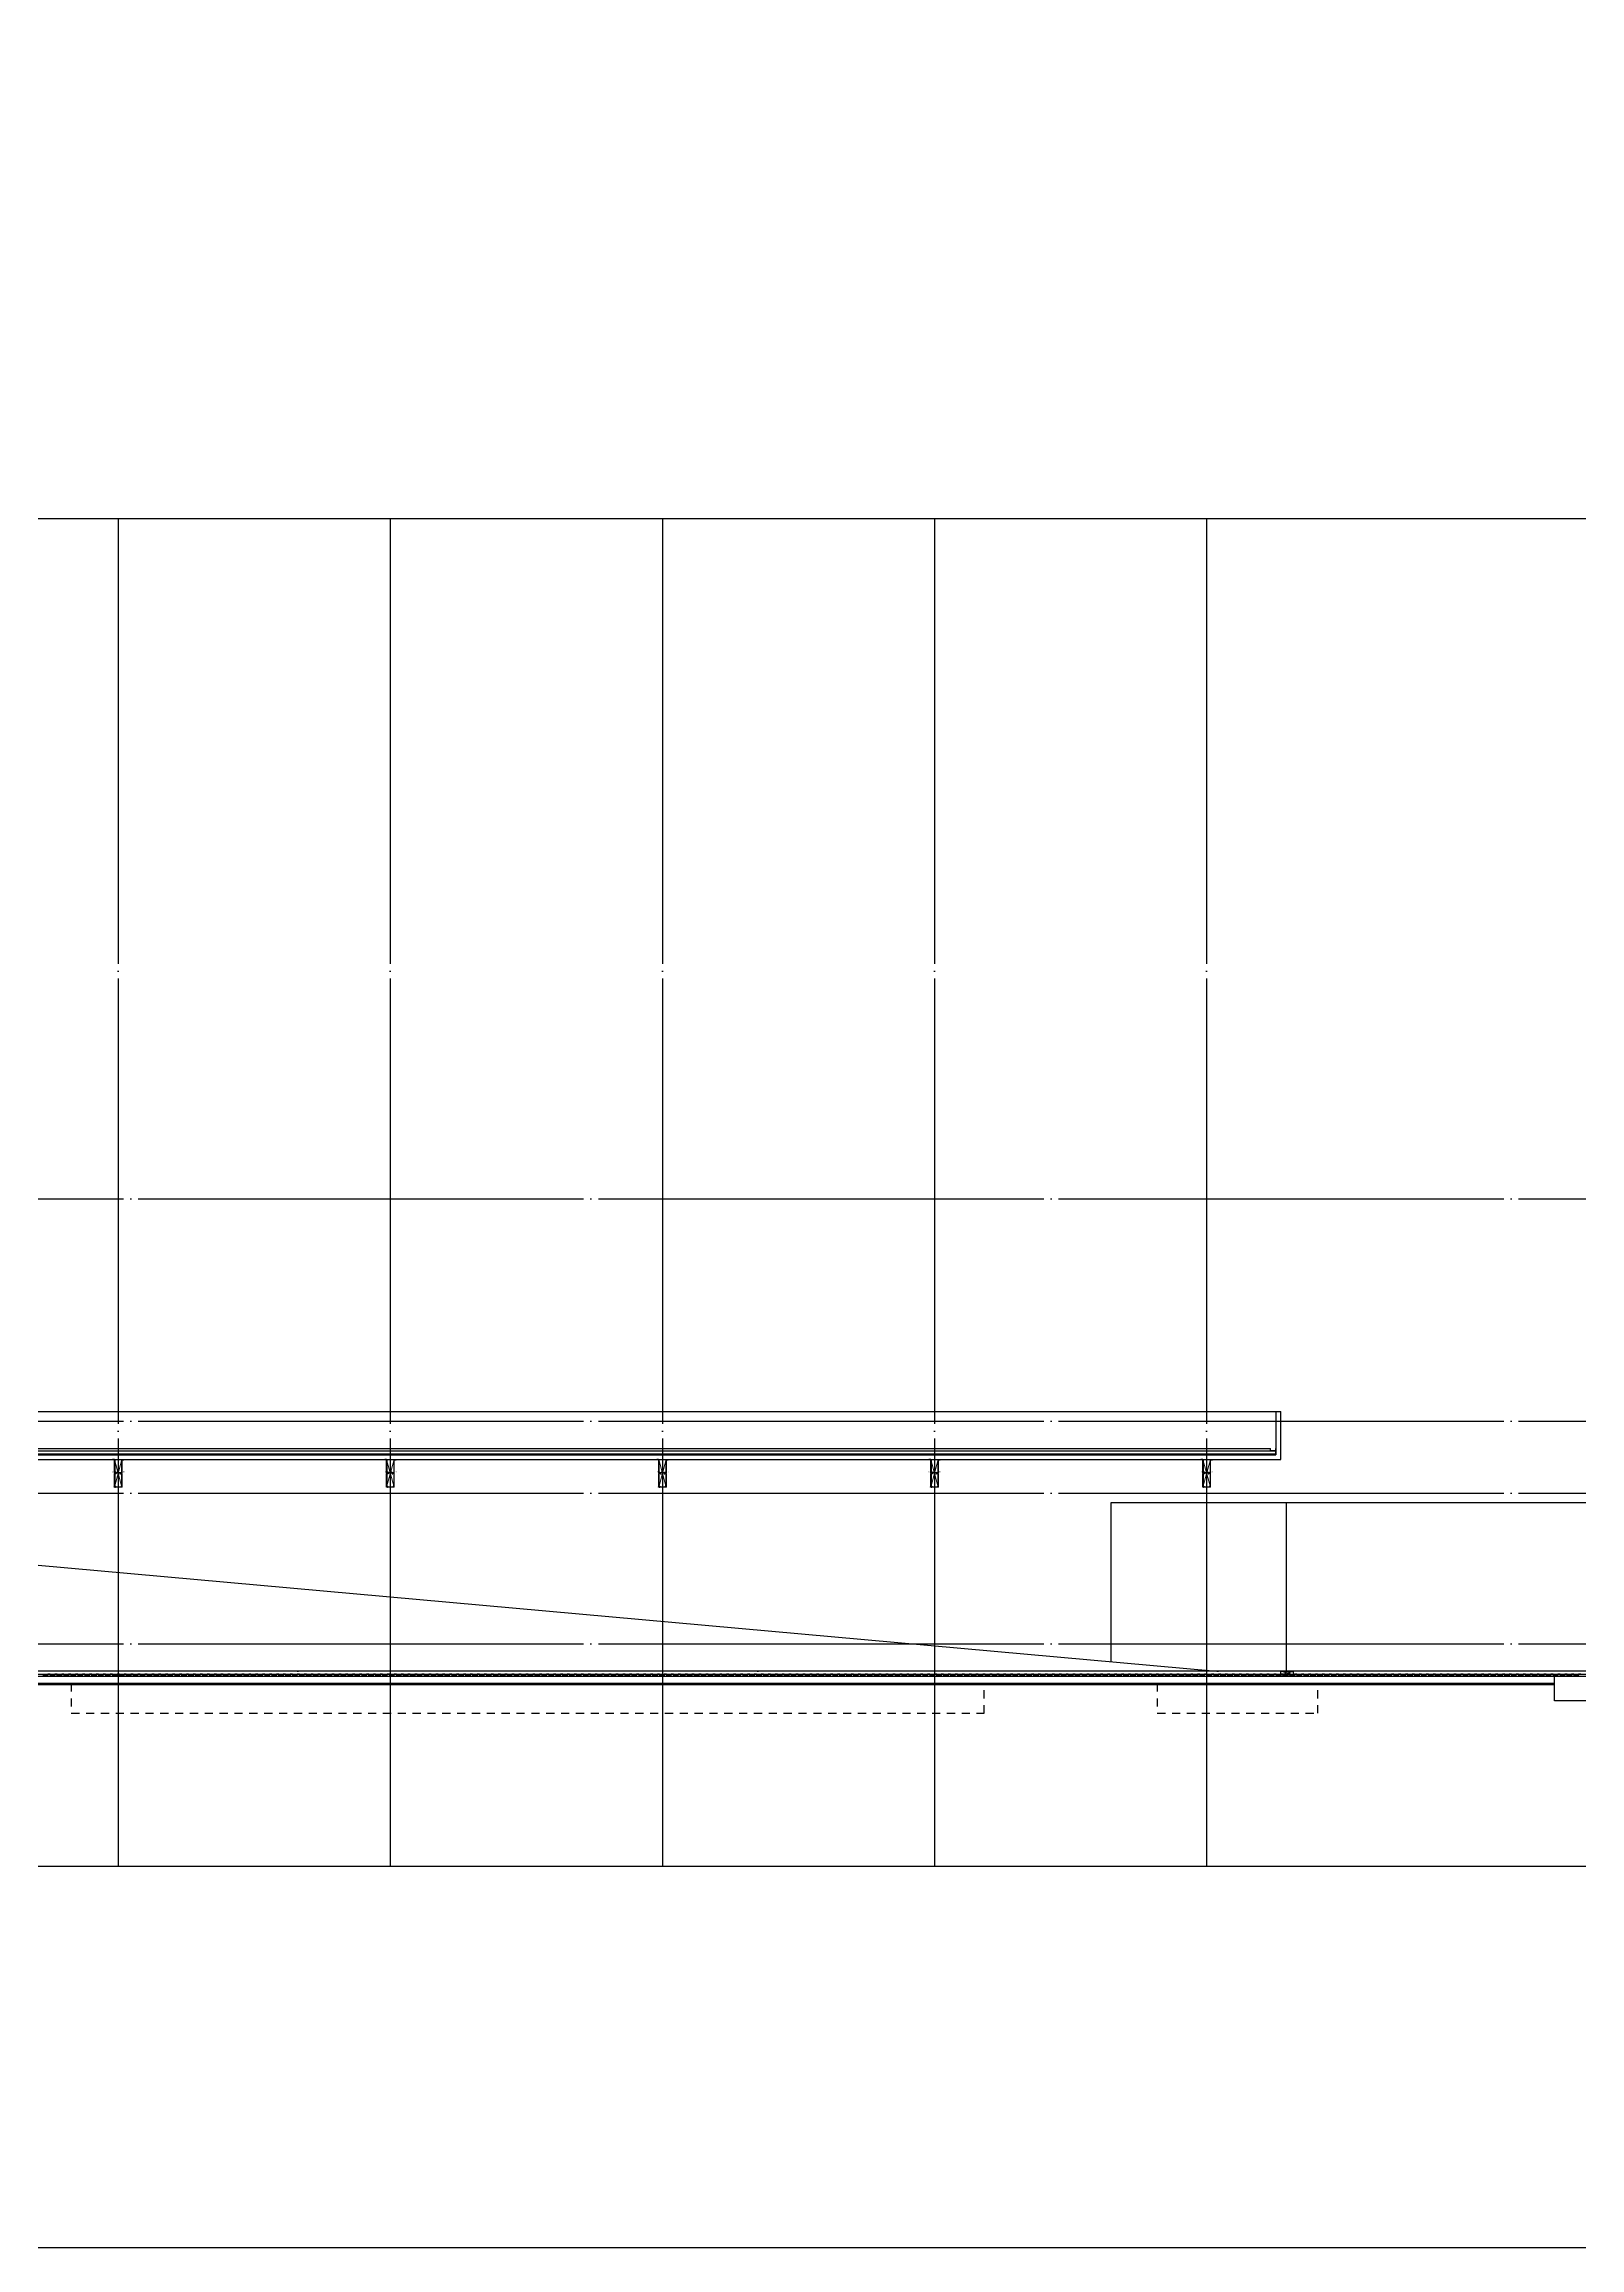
# Model space of a CAD drawing. Header units: millimetres. Extents: x -39468 to 212532, y -94717 to 83483.
# Drawn here: x 65422 to 127508, y -94717 to -5617 of the extents above; entities that cross this region are included whole.
import ezdxf
from ezdxf.enums import TextEntityAlignment as Align

# ---------------------------------------------------------------- set-up
doc = ezdxf.new("R2010")
doc.units = ezdxf.units.MM
doc.header["$LTSCALE"] = 300
doc.header["$MEASUREMENT"] = 0
for name, pattern in [('CEN', [62, 60, -1, 0, -1]), ('HID', [2, 1.1, -0.9]), ('STD_CENTER', [66, 60, -2, 2, -2])]:
    doc.linetypes.add(name, pattern=pattern)
doc.layers.get('0').update_dxf_attribs({"linetype": 'CONTINUOUS'})
for name, color, linetype in [('7FIN', 5, 'CONTINUOUS'), ('A-FIN-TYP1', 6, 'CONTINUOUS'), ('A-SECT-ELEV', 8, 'CONTINUOUS'), ('A-ST-AXIS-CEN', 252, 'STD_CENTER'), ('A-ST-CONC', 2, 'CONTINUOUS'), ('CEN', 1, 'CEN'), ('HID', 7, 'HID'), ('S-BOLT', 8, 'CONTINUOUS'), ('STEEL', 3, 'CONTINUOUS'), ('주단면도-1$0$A-ST-CONC', 2, 'CONTINUOUS')]:
    doc.layers.add(name, color=color, linetype=linetype)
doc.layers.add('A-CLXM-STL1', color=3, linetype='CONTINUOUS', lineweight=25)
doc.layers.add('A-XXXX-NPLT', color=144, linetype='CONTINUOUS', lineweight=15, plot=False)
doc.layers.add('Defpoint', color=161, linetype='CONTINUOUS', plot=False)
doc.styles.add('맑은고딕', font='malgun.ttf')

# ---------------------------------------------------------------- blocks, each defined once
blk = doc.blocks.new('*U4119')
at = {"layer": 'CEN'}
blk.add_line((0, -30), (0, 78), dxfattribs=at)
at = {"layer": 'S-BOLT'}
for p, q in [((-20, 34), (20, 34)), ((-20, 29), (-20, 34)), ((-20, 29), (20, 29)), ((-18, 48), (-18, 36)), ((15, 0), (-15, 0)), ((13, 50), (-14, 50)), ((-10, 61), (-8, 63)), ((-10, 50), (-10, 61)), ((10, 61), (-10, 61)), ((10, 60), (-10, 58)), ((10, 57), (-10, 55)), ((10, 54), (-10, 52)), ((-10, 0), (-10, 29)), ((-9, 48), (-9, 36)), ((8, 63), (-8, 63)), ((10, 61), (8, 63)), ((9, 48), (9, 36)), ((10, 50), (10, 61)), ((10, 0), (10, 29)), ((18, 48), (18, 36)), ((20, 29), (20, 34)), ((-18, -3), (-18, -3)), ((-16, -6), (-18, -3)), ((18, -3), (-18, -3)), ((-16, -6), (-16, -7)), ((-13, -10), (-16, -7)), ((-10, -12), (-13, -10)), ((-7, -13), (-10, -12)), ((-7, -13), (-6, -14)), ((-3, -14), (-6, -14)), ((-3, -14), (-3, -15)), ((-3, -15), (-2, -15)), ((-2, -15), (-1, -15)), ((-1, -15), (0, -15)), ((0, -15), (1, -15)), ((1, -15), (2, -15)), ((2, -15), (3, -15)), ((3, -14), (6, -14)), ((3, -15), (3, -14)), ((6, -14), (7, -13)), ((7, -13), (10, -12)), ((10, -12), (13, -10)), ((13, -10), (16, -7)), ((18, -3), (16, -6)), ((16, -7), (16, -6)), ((18, -3), (18, -3))]:
    blk.add_line(p, q, dxfattribs=at)
for centre, radius, start, end in [((-14, 43), 6.71, 47.89655, 132.10345), ((-14, 41), 6.71, 227.89655, 312.10345), ((-15, -3), 3.23, 90, 180), ((0, 26), 24.2, 68.21321, 111.78679), ((0, 58), 24.2, 248.21321, 291.78679), ((13, 43), 6.71, 47.89655, 132.10345), ((13, 41), 6.71, 227.89655, 312.10345), ((15, -3), 3.23, 0, 90)]:
    blk.add_arc(centre, radius, start, end, dxfattribs=at)
blk = doc.blocks.new('G$C41B0D466')
at = {"layer": 'A-CLXM-STL1'}
for p, q in [((97, 1116), (23, 1116)), ((23, 1110), (23, 1116)), ((97, 1110), (23, 1110)), ((103, 578), (103, 1105)), ((109, 1105), (109, 578)), ((397, 1105), (397, 578)), ((403, 578), (403, 1105)), ((408, 1116), (483, 1116)), ((408, 1110), (483, 1110)), ((483, 1110), (483, 1116)), ((93, 13), (413, 13)), ((93, 7), (93, 13)), ((413, 7), (93, 7)), ((103, 25), (103, 555)), ((109, 555), (109, 25)), ((189, 572), (114, 572)), ((189, 566), (114, 566)), ((189, 560), (114, 560)), ((114, 19), (146, 19)), ((114, 13), (146, 13)), ((146, 19), (146, 13)), ((189, 572), (189, 560)), ((391, 572), (317, 572)), ((317, 572), (317, 560)), ((391, 566), (317, 566)), ((391, 560), (317, 560)), ((391, 19), (359, 19)), ((359, 19), (359, 13)), ((391, 13), (359, 13)), ((397, 555), (397, 25)), ((403, 25), (403, 555)), ((413, 7), (413, 13))]:
    blk.add_line(p, q, dxfattribs=at)
at = {"layer": 'A-CLXM-STL1', "color": 252}
for p, q in [((141, 22), (119, 22)), ((119, 19), (119, 22)), ((120, 22), (120, 44)), ((120, 44), (140, 44)), ((140, 33), (120, 33)), ((120, 7), (125, 0)), ((136, 48), (125, 48)), ((125, 44), (125, 48)), ((125, 44), (125, 22)), ((128, 0), (125, 7)), ((125, 0), (135, 0)), ((133, 0), (135, 7)), ((135, 44), (135, 22)), ((135, 0), (141, 7)), ((136, 44), (136, 48)), ((140, 44), (140, 22)), ((141, 19), (141, 22)), ((364, 22), (386, 22)), ((364, 19), (364, 22)), ((370, 0), (364, 7)), ((365, 44), (365, 22)), ((385, 44), (365, 44)), ((365, 33), (385, 33)), ((369, 48), (381, 48)), ((369, 44), (369, 48)), ((370, 44), (370, 22)), ((372, 0), (370, 7)), ((380, 0), (370, 0)), ((378, 0), (380, 7)), ((380, 44), (380, 22)), ((386, 7), (380, 0)), ((381, 44), (381, 48)), ((385, 22), (385, 44)), ((386, 19), (386, 22))]:
    blk.add_line(p, q, dxfattribs=at)
at = {"layer": 'A-CLXM-STL1'}
for centre, radius, start, end in [((97, 1105), 11.5, 0, 90), ((97, 1105), 5.54, 0, 90), ((408, 1105), 11.5, 90, 180), ((408, 1105), 5.54, 90, 180), ((114, 578), 11.5, 180, 270), ((114, 555), 11.5, 90, 180), ((114, 25), 11.5, 180, 270), ((114, 578), 5.54, 180, 270), ((114, 555), 5.54, 90, 180), ((114, 25), 5.54, 180, 270), ((391, 578), 5.54, 270, 0), ((391, 578), 11.5, 270, 0), ((391, 555), 11.5, 0, 90), ((391, 555), 5.54, 0, 90), ((391, 25), 5.54, 270, 0), ((391, 25), 11.5, 270, 0)]:
    blk.add_arc(centre, radius, start, end, dxfattribs=at)
at = {"layer": 'A-XXXX-NPLT'}
for p, q in [((103, 1116), (403, 7)), ((103, 7), (403, 1116))]:
    blk.add_line(p, q, dxfattribs=at)
for points in [[(403, 578), (403, 1116), (103, 1116), (103, 578)], [(103, 555), (103, 7), (403, 7), (403, 555)]]:
    blk.add_lwpolyline(points, dxfattribs=at)
at = {"layer": 'STEEL', "color": 4}
for p, q in [((397, 577), (109, 577)), ((317, 572), (189, 572))]:
    blk.add_line(p, q, dxfattribs=at)
at = {"layer": 'S-BOLT', "yscale": 0.5666088834450002, "zscale": 0.5666088834450002}
for p, xscale in [((159, 560), 0.5666088834450002), ((347, 560), -0.5666088834450002)]:
    blk.add_blockref('*U4119', p, dxfattribs=dict(at, xscale=xscale))
at = {"layer": 'A-XXXX-NPLT', "style": '맑은고딕'}
for s, p in [('UG11(1109X300)', (257, 617)), ('1F~4F', (257, 517))]:
    blk.add_text(s, height=50, dxfattribs=at).set_placement(p, align=Align.MIDDLE)

msp = doc.modelspace()

# ---------------------------------------------------------------- linework, layer by layer
for p, q in [((115419, -71548), (115919, -71398)), ((115919, -71548), (115419, -71398))]:
    msp.add_line(p, q)
msp.add_lwpolyline([(115419, -71398), (115919, -71398), (115919, -71548), (115419, -71548)], close=True)
at = {"layer": '7FIN'}
for points in [[(74300, -71528), (74257, -71528), (74217, -71598), (74102, -71598), (74063, -71528), (73977, -71528), (73937, -71598), (73822, -71598), (73783, -71528), (73697, -71528), (73657, -71598), (73542, -71598), (73503, -71528), (73417, -71528), (73377, -71598), (73262, -71598), (73223, -71528), (73137, -71528), (73097, -71598), (72982, -71598), (72943, -71528), (72857, -71528), (72817, -71598), (72702, -71598), (72663, -71528), (72577, -71528), (72537, -71598), (72422, -71598), (72383, -71528), (72297, -71528), (72257, -71598), (72142, -71598), (72103, -71528), (72017, -71528), (71977, -71598), (71862, -71598), (71823, -71528), (71737, -71528), (71697, -71598), (71582, -71598), (71543, -71528), (71457, -71528), (71417, -71598), (71302, -71598), (71263, -71528), (71177, -71528), (71137, -71598), (71022, -71598), (70983, -71528), (70897, -71528), (70857, -71598), (70742, -71598), (70703, -71528), (70617, -71528), (70577, -71598), (70462, -71598), (70423, -71528), (70337, -71528), (70297, -71598), (70182, -71598), (70143, -71528), (70057, -71528), (70017, -71598), (69902, -71598), (69863, -71528), (69777, -71528), (69737, -71598), (69622, -71598), (69583, -71528), (69497, -71528), (69457, -71598), (69342, -71598), (69303, -71528), (69217, -71528), (69177, -71598), (69062, -71598), (69023, -71528), (68937, -71528), (68897, -71598), (68782, -71598), (68743, -71528), (68657, -71528), (68617, -71598), (68502, -71598), (68463, -71528), (68377, -71528), (68337, -71598), (68222, -71598), (68183, -71528), (68097, -71528), (68057, -71598), (67942, -71598), (67903, -71528), (67817, -71528), (67777, -71598), (67662, -71598), (67623, -71528), (67537, -71528), (67497, -71598), (67382, -71598), (67343, -71528), (67257, -71528), (67217, -71598), (67102, -71598), (67063, -71528), (66977, -71528), (66937, -71598), (66822, -71598), (66783, -71528), (66697, -71528), (66657, -71598), (66542, -71598), (66503, -71528), (66417, -71528), (66377, -71598), (66262, -71598), (66223, -71528), (66137, -71528), (66097, -71598), (65982, -71598), (65943, -71528), (65857, -71528), (65817, -71598), (65702, -71598), (65663, -71528), (65577, -71528), (65537, -71598), (65422, -71598), (65383, -71528)], [(74300, -71523), (74253, -71523), (74214, -71593), (74106, -71593), (74066, -71523), (73973, -71523), (73934, -71593), (73826, -71593), (73786, -71523), (73693, -71523), (73654, -71593), (73546, -71593), (73506, -71523), (73413, -71523), (73374, -71593), (73266, -71593), (73226, -71523), (73133, -71523), (73094, -71593), (72986, -71593), (72946, -71523), (72853, -71523), (72814, -71593), (72706, -71593), (72666, -71523), (72573, -71523), (72534, -71593), (72426, -71593), (72386, -71523), (72293, -71523), (72254, -71593), (72146, -71593), (72106, -71523), (72013, -71523), (71974, -71593), (71866, -71593), (71826, -71523), (71733, -71523), (71694, -71593), (71586, -71593), (71546, -71523), (71453, -71523), (71414, -71593), (71306, -71593), (71266, -71523), (71173, -71523), (71134, -71593), (71026, -71593), (70986, -71523), (70893, -71523), (70854, -71593), (70746, -71593), (70706, -71523), (70613, -71523), (70574, -71593), (70466, -71593), (70426, -71523), (70333, -71523), (70294, -71593), (70186, -71593), (70146, -71523), (70053, -71523), (70014, -71593), (69906, -71593), (69866, -71523), (69773, -71523), (69734, -71593), (69626, -71593), (69586, -71523), (69493, -71523), (69453, -71593), (69346, -71593), (69306, -71523), (69213, -71523), (69173, -71593), (69066, -71593), (69026, -71523), (68933, -71523), (68894, -71593), (68786, -71593), (68746, -71523), (68653, -71523), (68614, -71593), (68506, -71593), (68466, -71523), (68373, -71523), (68333, -71593), (68226, -71593), (68186, -71523), (68093, -71523), (68053, -71593), (67946, -71593), (67906, -71523), (67813, -71523), (67774, -71593), (67666, -71593), (67626, -71523), (67533, -71523), (67494, -71593), (67386, -71593), (67346, -71523), (67253, -71523), (67213, -71593), (67106, -71593), (67066, -71523), (66973, -71523), (66933, -71593), (66826, -71593), (66786, -71523), (66693, -71523), (66654, -71593), (66546, -71593), (66506, -71523), (66413, -71523), (66374, -71593), (66266, -71593), (66226, -71523), (66133, -71523), (66093, -71593), (65986, -71593), (65946, -71523), (65853, -71523), (65813, -71593), (65706, -71593), (65666, -71523), (65573, -71523), (65534, -71593), (65426, -71593), (65386, -71523)], [(101460, -71523), (101413, -71523), (101374, -71593), (101266, -71593), (101226, -71523), (101133, -71523), (101094, -71593), (100986, -71593), (100946, -71523), (100853, -71523), (100814, -71593), (100706, -71593), (100666, -71523), (100573, -71523), (100534, -71593), (100426, -71593), (100386, -71523), (100293, -71523), (100254, -71593), (100146, -71593), (100106, -71523), (100013, -71523), (99974, -71593), (99866, -71593), (99826, -71523), (99733, -71523), (99694, -71593), (99586, -71593), (99546, -71523), (99453, -71523), (99414, -71593), (99306, -71593), (99266, -71523), (99173, -71523), (99134, -71593), (99026, -71593), (98986, -71523), (98893, -71523), (98854, -71593), (98746, -71593), (98706, -71523), (98613, -71523), (98574, -71593), (98466, -71593), (98426, -71523), (98333, -71523), (98294, -71593), (98186, -71593), (98146, -71523), (98053, -71523), (98014, -71593), (97906, -71593), (97866, -71523), (97773, -71523), (97734, -71593), (97626, -71593), (97586, -71523), (97493, -71523), (97454, -71593), (97346, -71593), (97306, -71523), (97213, -71523), (97174, -71593), (97066, -71593), (97026, -71523), (96933, -71523), (96894, -71593), (96786, -71593), (96746, -71523), (96653, -71523), (96614, -71593), (96506, -71593), (96466, -71523), (96373, -71523), (96334, -71593), (96226, -71593), (96186, -71523), (96093, -71523), (96054, -71593), (95946, -71593), (95906, -71523), (95813, -71523), (95774, -71593), (95666, -71593), (95626, -71523), (95533, -71523), (95494, -71593), (95386, -71593), (95346, -71523), (95253, -71523), (95214, -71593), (95106, -71593), (95066, -71523), (94973, -71523), (94934, -71593), (94826, -71593), (94786, -71523), (94693, -71523), (94654, -71593), (94546, -71593), (94506, -71523), (94413, -71523), (94374, -71593), (94266, -71593), (94226, -71523), (94133, -71523), (94094, -71593), (93986, -71593), (93946, -71523), (93853, -71523), (93814, -71593), (93706, -71593), (93666, -71523), (93573, -71523), (93534, -71593), (93426, -71593), (93386, -71523), (93293, -71523), (93254, -71593), (93146, -71593), (93106, -71523), (93013, -71523), (92974, -71593), (92866, -71593), (92826, -71523), (92733, -71523), (92694, -71593), (92586, -71593), (92546, -71523), (92453, -71523), (92414, -71593), (92306, -71593), (92266, -71523), (92173, -71523), (92134, -71593), (92026, -71593), (91986, -71523), (91893, -71523), (91854, -71593), (91746, -71593), (91706, -71523), (91613, -71523), (91574, -71593), (91466, -71593), (91426, -71523), (91333, -71523), (91294, -71593), (91186, -71593), (91146, -71523), (91053, -71523), (91014, -71593), (90906, -71593), (90866, -71523), (90773, -71523), (90734, -71593), (90626, -71593), (90586, -71523), (90493, -71523), (90454, -71593), (90346, -71593), (90306, -71523), (90213, -71523), (90174, -71593), (90066, -71593), (90026, -71523), (89933, -71523), (89894, -71593), (89786, -71593), (89746, -71523), (89653, -71523), (89614, -71593), (89506, -71593), (89466, -71523), (89373, -71523), (89334, -71593), (89226, -71593), (89186, -71523), (89093, -71523), (89054, -71593), (88946, -71593), (88906, -71523), (88813, -71523), (88774, -71593), (88666, -71593), (88626, -71523), (88533, -71523), (88494, -71593), (88386, -71593), (88346, -71523), (88253, -71523), (88214, -71593), (88106, -71593), (88066, -71523), (87973, -71523), (87934, -71593), (87826, -71593), (87786, -71523), (87693, -71523), (87654, -71593), (87546, -71593), (87506, -71523), (87413, -71523), (87374, -71593), (87266, -71593), (87226, -71523), (87133, -71523), (87094, -71593), (86986, -71593), (86946, -71523), (86853, -71523), (86814, -71593), (86706, -71593), (86666, -71523), (86573, -71523), (86534, -71593), (86426, -71593), (86386, -71523), (86293, -71523), (86254, -71593), (86146, -71593), (86106, -71523), (86013, -71523), (85974, -71593), (85866, -71593), (85826, -71523), (85733, -71523), (85694, -71593), (85586, -71593), (85546, -71523), (85453, -71523), (85414, -71593), (85306, -71593), (85266, -71523), (85173, -71523), (85134, -71593), (85026, -71593), (84986, -71523), (84893, -71523), (84854, -71593), (84746, -71593), (84706, -71523), (84613, -71523), (84574, -71593), (84466, -71593), (84426, -71523), (84333, -71523), (84294, -71593), (84186, -71593), (84146, -71523), (84053, -71523), (84014, -71593), (83906, -71593), (83866, -71523), (83773, -71523), (83734, -71593), (83626, -71593), (83586, -71523), (83493, -71523), (83454, -71593), (83346, -71593), (83306, -71523), (83213, -71523), (83174, -71593), (83066, -71593), (83026, -71523), (82933, -71523), (82894, -71593), (82786, -71593), (82746, -71523), (82653, -71523), (82614, -71593), (82506, -71593), (82466, -71523), (82373, -71523), (82334, -71593), (82226, -71593), (82186, -71523), (82093, -71523), (82054, -71593), (81946, -71593), (81906, -71523), (81813, -71523), (81774, -71593), (81666, -71593), (81626, -71523), (81533, -71523), (81494, -71593), (81386, -71593), (81346, -71523), (81253, -71523), (81214, -71593), (81106, -71593), (81066, -71523), (80973, -71523), (80934, -71593), (80826, -71593), (80786, -71523), (80693, -71523), (80654, -71593), (80546, -71593), (80506, -71523), (80413, -71523), (80374, -71593), (80266, -71593), (80226, -71523), (80133, -71523), (80094, -71593), (79986, -71593), (79946, -71523), (79853, -71523), (79814, -71593), (79706, -71593), (79666, -71523), (79573, -71523), (79534, -71593), (79426, -71593), (79386, -71523), (79293, -71523), (79254, -71593), (79146, -71593), (79106, -71523), (79013, -71523), (78974, -71593), (78866, -71593), (78826, -71523), (78733, -71523), (78694, -71593), (78586, -71593), (78546, -71523), (78453, -71523), (78414, -71593), (78306, -71593), (78266, -71523), (78173, -71523), (78134, -71593), (78026, -71593), (77986, -71523), (77893, -71523), (77854, -71593), (77746, -71593), (77706, -71523), (77613, -71523), (77574, -71593), (77466, -71593), (77426, -71523), (77333, -71523), (77294, -71593), (77186, -71593), (77146, -71523), (77053, -71523), (77014, -71593), (76906, -71593), (76866, -71523), (76773, -71523), (76734, -71593), (76626, -71593), (76586, -71523), (76493, -71523), (76454, -71593), (76346, -71593), (76306, -71523), (76213, -71523), (76174, -71593), (76066, -71593), (76026, -71523), (75933, -71523), (75894, -71593), (75786, -71593), (75746, -71523), (75653, -71523), (75614, -71593), (75506, -71593), (75466, -71523), (75373, -71523), (75334, -71593), (75226, -71593), (75186, -71523), (75093, -71523), (75054, -71593), (74946, -71593), (74906, -71523), (74813, -71523), (74774, -71593), (74666, -71593), (74626, -71523), (74533, -71523), (74494, -71593), (74386, -71593), (74346, -71523), (74300, -71523)], [(101460, -71528), (101417, -71528), (101378, -71598), (101262, -71598), (101223, -71528), (101137, -71528), (101097, -71598), (100982, -71598), (100943, -71528), (100857, -71528), (100817, -71598), (100702, -71598), (100663, -71528), (100577, -71528), (100537, -71598), (100422, -71598), (100383, -71528), (100297, -71528), (100258, -71598), (100142, -71598), (100103, -71528), (100017, -71528), (99977, -71598), (99862, -71598), (99823, -71528), (99737, -71528), (99697, -71598), (99582, -71598), (99543, -71528), (99457, -71528), (99417, -71598), (99302, -71598), (99263, -71528), (99177, -71528), (99137, -71598), (99022, -71598), (98983, -71528), (98897, -71528), (98857, -71598), (98742, -71598), (98703, -71528), (98617, -71528), (98577, -71598), (98462, -71598), (98423, -71528), (98337, -71528), (98297, -71598), (98182, -71598), (98143, -71528), (98057, -71528), (98017, -71598), (97902, -71598), (97863, -71528), (97777, -71528), (97737, -71598), (97622, -71598), (97583, -71528), (97497, -71528), (97457, -71598), (97342, -71598), (97303, -71528), (97217, -71528), (97177, -71598), (97062, -71598), (97023, -71528), (96937, -71528), (96897, -71598), (96782, -71598), (96743, -71528), (96657, -71528), (96617, -71598), (96502, -71598), (96463, -71528), (96377, -71528), (96337, -71598), (96222, -71598), (96183, -71528), (96097, -71528), (96057, -71598), (95942, -71598), (95903, -71528), (95817, -71528), (95777, -71598), (95662, -71598), (95623, -71528), (95537, -71528), (95497, -71598), (95382, -71598), (95343, -71528), (95257, -71528), (95217, -71598), (95102, -71598), (95063, -71528), (94977, -71528), (94937, -71598), (94822, -71598), (94783, -71528), (94697, -71528), (94657, -71598), (94542, -71598), (94503, -71528), (94417, -71528), (94377, -71598), (94262, -71598), (94223, -71528), (94137, -71528), (94097, -71598), (93982, -71598), (93943, -71528), (93857, -71528), (93817, -71598), (93702, -71598), (93663, -71528), (93577, -71528), (93537, -71598), (93422, -71598), (93383, -71528), (93297, -71528), (93257, -71598), (93142, -71598), (93103, -71528), (93017, -71528), (92977, -71598), (92862, -71598), (92823, -71528), (92737, -71528), (92697, -71598), (92582, -71598), (92543, -71528), (92457, -71528), (92417, -71598), (92302, -71598), (92263, -71528), (92177, -71528), (92137, -71598), (92022, -71598), (91983, -71528), (91897, -71528), (91857, -71598), (91742, -71598), (91703, -71528), (91617, -71528), (91577, -71598), (91462, -71598), (91423, -71528), (91337, -71528), (91297, -71598), (91182, -71598), (91143, -71528), (91057, -71528), (91017, -71598), (90902, -71598), (90863, -71528), (90777, -71528), (90737, -71598), (90622, -71598), (90583, -71528), (90497, -71528), (90457, -71598), (90342, -71598), (90303, -71528), (90217, -71528), (90177, -71598), (90062, -71598), (90023, -71528), (89937, -71528), (89897, -71598), (89782, -71598), (89743, -71528), (89657, -71528), (89617, -71598), (89502, -71598), (89463, -71528), (89377, -71528), (89337, -71598), (89222, -71598), (89183, -71528), (89097, -71528), (89057, -71598), (88942, -71598), (88903, -71528), (88817, -71528), (88777, -71598), (88662, -71598), (88623, -71528), (88537, -71528), (88497, -71598), (88382, -71598), (88343, -71528), (88257, -71528), (88217, -71598), (88102, -71598), (88063, -71528), (87977, -71528), (87937, -71598), (87822, -71598), (87783, -71528), (87697, -71528), (87657, -71598), (87542, -71598), (87503, -71528), (87417, -71528), (87377, -71598), (87262, -71598), (87223, -71528), (87137, -71528), (87097, -71598), (86982, -71598), (86943, -71528), (86857, -71528), (86817, -71598), (86702, -71598), (86663, -71528), (86577, -71528), (86537, -71598), (86422, -71598), (86383, -71528), (86297, -71528), (86257, -71598), (86142, -71598), (86103, -71528), (86017, -71528), (85977, -71598), (85862, -71598), (85823, -71528), (85737, -71528), (85697, -71598), (85582, -71598), (85543, -71528), (85457, -71528), (85417, -71598), (85302, -71598), (85263, -71528), (85177, -71528), (85137, -71598), (85022, -71598), (84983, -71528), (84897, -71528), (84857, -71598), (84742, -71598), (84703, -71528), (84617, -71528), (84577, -71598), (84462, -71598), (84423, -71528), (84337, -71528), (84297, -71598), (84182, -71598), (84143, -71528), (84057, -71528), (84017, -71598), (83902, -71598), (83863, -71528), (83777, -71528), (83737, -71598), (83622, -71598), (83583, -71528), (83497, -71528), (83457, -71598), (83342, -71598), (83303, -71528), (83217, -71528), (83177, -71598), (83062, -71598), (83023, -71528), (82937, -71528), (82897, -71598), (82782, -71598), (82743, -71528), (82657, -71528), (82617, -71598), (82502, -71598), (82463, -71528), (82377, -71528), (82337, -71598), (82222, -71598), (82183, -71528), (82097, -71528), (82057, -71598), (81942, -71598), (81903, -71528), (81817, -71528), (81777, -71598), (81662, -71598), (81623, -71528), (81537, -71528), (81497, -71598), (81382, -71598), (81343, -71528), (81257, -71528), (81217, -71598), (81102, -71598), (81063, -71528), (80977, -71528), (80937, -71598), (80822, -71598), (80783, -71528), (80697, -71528), (80657, -71598), (80542, -71598), (80503, -71528), (80417, -71528), (80377, -71598), (80262, -71598), (80223, -71528), (80137, -71528), (80097, -71598), (79982, -71598), (79943, -71528), (79857, -71528), (79817, -71598), (79702, -71598), (79663, -71528), (79577, -71528), (79537, -71598), (79422, -71598), (79383, -71528), (79297, -71528), (79257, -71598), (79142, -71598), (79103, -71528), (79017, -71528), (78977, -71598), (78862, -71598), (78823, -71528), (78737, -71528), (78697, -71598), (78582, -71598), (78543, -71528), (78457, -71528), (78417, -71598), (78302, -71598), (78263, -71528), (78177, -71528), (78137, -71598), (78022, -71598), (77983, -71528), (77897, -71528), (77857, -71598), (77742, -71598), (77703, -71528), (77617, -71528), (77577, -71598), (77462, -71598), (77423, -71528), (77337, -71528), (77297, -71598), (77182, -71598), (77143, -71528), (77057, -71528), (77017, -71598), (76902, -71598), (76863, -71528), (76777, -71528), (76737, -71598), (76622, -71598), (76583, -71528), (76497, -71528), (76457, -71598), (76342, -71598), (76303, -71528), (76217, -71528), (76177, -71598), (76062, -71598), (76023, -71528), (75937, -71528), (75897, -71598), (75782, -71598), (75743, -71528), (75657, -71528), (75617, -71598), (75502, -71598), (75463, -71528), (75377, -71528), (75337, -71598), (75222, -71598), (75183, -71528), (75097, -71528), (75057, -71598), (74942, -71598), (74903, -71528), (74817, -71528), (74777, -71598), (74662, -71598), (74623, -71528), (74537, -71528), (74497, -71598), (74382, -71598), (74343, -71528), (74300, -71528)], [(127546, -71523), (127453, -71523), (127414, -71593), (127306, -71593), (127266, -71523), (127173, -71523), (127134, -71593), (127026, -71593), (126986, -71523), (126893, -71523), (126854, -71593), (126746, -71593), (126706, -71523), (126613, -71523), (126574, -71593), (126466, -71593), (126426, -71523), (126333, -71523), (126294, -71593), (126186, -71593), (126146, -71523), (126053, -71523), (126014, -71593), (125906, -71593), (125866, -71523), (125773, -71523), (125734, -71593), (125626, -71593), (125586, -71523), (125493, -71523), (125454, -71593), (125346, -71593), (125306, -71523), (125213, -71523), (125174, -71593), (125066, -71593), (125026, -71523), (124933, -71523), (124894, -71593), (124786, -71593), (124746, -71523), (124653, -71523), (124614, -71593), (124506, -71593), (124466, -71523), (124373, -71523), (124334, -71593), (124226, -71593), (124186, -71523), (124093, -71523), (124054, -71593), (123946, -71593), (123906, -71523), (123813, -71523), (123774, -71593), (123666, -71593), (123626, -71523), (123533, -71523), (123494, -71593), (123386, -71593), (123346, -71523), (123253, -71523), (123214, -71593), (123106, -71593), (123066, -71523), (122973, -71523), (122934, -71593), (122826, -71593), (122786, -71523), (122693, -71523), (122654, -71593), (122546, -71593), (122506, -71523), (122413, -71523), (122374, -71593), (122266, -71593), (122226, -71523), (122133, -71523), (122094, -71593), (121986, -71593), (121946, -71523), (121853, -71523), (121814, -71593), (121706, -71593), (121666, -71523), (121573, -71523), (121534, -71593), (121426, -71593), (121386, -71523), (121293, -71523), (121254, -71593), (121146, -71593), (121106, -71523), (121013, -71523), (120974, -71593), (120866, -71593), (120826, -71523), (120733, -71523), (120694, -71593), (120586, -71593), (120546, -71523), (120453, -71523), (120414, -71593), (120306, -71593), (120266, -71523), (120173, -71523), (120134, -71593), (120026, -71593), (119986, -71523), (119893, -71523), (119854, -71593), (119746, -71593), (119706, -71523), (119613, -71523), (119574, -71593), (119466, -71593), (119426, -71523), (119333, -71523), (119294, -71593), (119186, -71593), (119146, -71523), (119053, -71523), (119014, -71593), (118906, -71593), (118866, -71523), (118773, -71523), (118734, -71593), (118626, -71593), (118586, -71523), (118493, -71523), (118454, -71593), (118346, -71593), (118306, -71523), (118213, -71523), (118174, -71593), (118066, -71593), (118026, -71523), (117933, -71523), (117894, -71593), (117786, -71593), (117746, -71523), (117653, -71523), (117614, -71593), (117506, -71593), (117466, -71523), (117373, -71523), (117334, -71593), (117226, -71593), (117186, -71523), (117093, -71523), (117054, -71593), (116946, -71593), (116906, -71523), (116813, -71523), (116774, -71593), (116666, -71593), (116626, -71523), (116533, -71523), (116494, -71593), (116386, -71593), (116346, -71523), (116253, -71523), (116214, -71593), (116106, -71593), (116066, -71523), (115973, -71523), (115934, -71593), (115826, -71593), (115786, -71523), (115693, -71523), (115654, -71593), (115546, -71593), (115506, -71523), (115413, -71523), (115374, -71593), (115266, -71593), (115226, -71523), (115133, -71523), (115094, -71593), (114986, -71593), (114946, -71523), (114853, -71523), (114814, -71593), (114706, -71593), (114666, -71523), (114573, -71523), (114534, -71593), (114426, -71593), (114386, -71523), (114293, -71523), (114254, -71593), (114146, -71593), (114106, -71523), (114013, -71523), (113974, -71593), (113866, -71593), (113826, -71523), (113733, -71523), (113694, -71593), (113586, -71593), (113546, -71523), (113453, -71523), (113414, -71593), (113306, -71593), (113266, -71523), (113173, -71523), (113134, -71593), (113026, -71593), (112986, -71523), (112893, -71523), (112854, -71593), (112746, -71593), (112706, -71523), (112613, -71523), (112574, -71593), (112466, -71593), (112426, -71523), (112333, -71523), (112294, -71593), (112186, -71593), (112146, -71523), (112053, -71523), (112014, -71593), (111906, -71593), (111866, -71523), (111773, -71523), (111734, -71593), (111626, -71593), (111586, -71523), (111493, -71523), (111454, -71593), (111346, -71593), (111306, -71523), (111213, -71523), (111174, -71593), (111066, -71593), (111026, -71523), (110933, -71523), (110894, -71593), (110786, -71593), (110746, -71523), (110653, -71523), (110614, -71593), (110506, -71593), (110466, -71523), (110373, -71523), (110334, -71593), (110226, -71593), (110186, -71523), (110093, -71523), (110054, -71593), (109946, -71593), (109906, -71523), (109813, -71523), (109774, -71593), (109666, -71593), (109626, -71523), (109533, -71523), (109494, -71593), (109386, -71593), (109346, -71523), (109253, -71523), (109214, -71593), (109106, -71593), (109066, -71523), (108973, -71523), (108934, -71593), (108826, -71593), (108786, -71523), (108693, -71523), (108654, -71593), (108546, -71593), (108506, -71523), (108413, -71523), (108374, -71593), (108266, -71593), (108226, -71523), (108133, -71523), (108094, -71593), (107986, -71593), (107946, -71523), (107853, -71523), (107814, -71593), (107706, -71593), (107666, -71523), (107573, -71523), (107534, -71593), (107426, -71593), (107386, -71523), (107293, -71523), (107254, -71593), (107146, -71593), (107106, -71523), (107013, -71523), (106974, -71593), (106866, -71593), (106826, -71523), (106733, -71523), (106694, -71593), (106586, -71593), (106546, -71523), (106453, -71523), (106414, -71593), (106306, -71593), (106266, -71523), (106173, -71523), (106134, -71593), (106026, -71593), (105986, -71523), (105893, -71523), (105854, -71593), (105746, -71593), (105706, -71523), (105613, -71523), (105574, -71593), (105466, -71593), (105426, -71523), (105333, -71523), (105294, -71593), (105186, -71593), (105146, -71523), (105053, -71523), (105014, -71593), (104906, -71593), (104866, -71523), (104773, -71523), (104734, -71593), (104626, -71593), (104586, -71523), (104493, -71523), (104454, -71593), (104346, -71593), (104306, -71523), (104213, -71523), (104174, -71593), (104066, -71593), (104026, -71523), (103933, -71523), (103894, -71593), (103786, -71593), (103746, -71523), (103653, -71523), (103614, -71593), (103506, -71593), (103466, -71523), (103373, -71523), (103334, -71593), (103226, -71593), (103186, -71523), (103093, -71523), (103054, -71593), (102946, -71593), (102906, -71523), (102813, -71523), (102774, -71593), (102666, -71593), (102626, -71523), (102533, -71523), (102494, -71593), (102386, -71593), (102346, -71523), (102253, -71523), (102214, -71593), (102106, -71593), (102066, -71523), (101973, -71523), (101934, -71593), (101826, -71593), (101786, -71523), (101693, -71523), (101654, -71593), (101546, -71593), (101506, -71523), (101460, -71523)], [(127543, -71528), (127457, -71528), (127418, -71598), (127302, -71598), (127263, -71528), (127177, -71528), (127137, -71598), (127022, -71598), (126983, -71528), (126897, -71528), (126857, -71598), (126742, -71598), (126703, -71528), (126617, -71528), (126578, -71598), (126462, -71598), (126423, -71528), (126337, -71528), (126298, -71598), (126182, -71598), (126143, -71528), (126057, -71528), (126017, -71598), (125902, -71598), (125863, -71528), (125777, -71528), (125737, -71598), (125622, -71598), (125583, -71528), (125497, -71528), (125458, -71598), (125342, -71598), (125303, -71528), (125217, -71528), (125178, -71598), (125062, -71598), (125023, -71528), (124937, -71528), (124897, -71598), (124782, -71598), (124743, -71528), (124657, -71528), (124617, -71598), (124502, -71598), (124463, -71528), (124377, -71528), (124338, -71598), (124222, -71598), (124183, -71528), (124097, -71528), (124058, -71598), (123942, -71598), (123903, -71528), (123817, -71528), (123777, -71598), (123662, -71598), (123623, -71528), (123537, -71528), (123497, -71598), (123382, -71598), (123343, -71528), (123257, -71528), (123218, -71598), (123102, -71598), (123063, -71528), (122977, -71528), (122938, -71598), (122822, -71598), (122783, -71528), (122697, -71528), (122657, -71598), (122542, -71598), (122503, -71528), (122417, -71528), (122377, -71598), (122262, -71598), (122223, -71528), (122137, -71528), (122098, -71598), (121982, -71598), (121943, -71528), (121857, -71528), (121818, -71598), (121702, -71598), (121663, -71528), (121577, -71528), (121537, -71598), (121422, -71598), (121383, -71528), (121297, -71528), (121257, -71598), (121142, -71598), (121103, -71528), (121017, -71528), (120978, -71598), (120862, -71598), (120823, -71528), (120737, -71528), (120698, -71598), (120582, -71598), (120543, -71528), (120457, -71528), (120417, -71598), (120302, -71598), (120263, -71528), (120177, -71528), (120137, -71598), (120022, -71598), (119983, -71528), (119897, -71528), (119857, -71598), (119742, -71598), (119703, -71528), (119617, -71528), (119578, -71598), (119462, -71598), (119423, -71528), (119337, -71528), (119297, -71598), (119182, -71598), (119143, -71528), (119057, -71528), (119017, -71598), (118902, -71598), (118863, -71528), (118777, -71528), (118737, -71598), (118622, -71598), (118583, -71528), (118497, -71528), (118458, -71598), (118342, -71598), (118303, -71528), (118217, -71528), (118177, -71598), (118062, -71598), (118023, -71528), (117937, -71528), (117897, -71598), (117782, -71598), (117743, -71528), (117657, -71528), (117617, -71598), (117502, -71598), (117463, -71528), (117377, -71528), (117338, -71598), (117222, -71598), (117183, -71528), (117097, -71528), (117057, -71598), (116942, -71598), (116903, -71528), (116817, -71528), (116777, -71598), (116662, -71598), (116623, -71528), (116537, -71528), (116497, -71598), (116382, -71598), (116343, -71528), (116257, -71528), (116218, -71598), (116102, -71598), (116063, -71528), (115977, -71528), (115937, -71598), (115822, -71598), (115783, -71528), (115697, -71528), (115657, -71598), (115542, -71598), (115503, -71528), (115417, -71528), (115377, -71598), (115262, -71598), (115223, -71528), (115137, -71528), (115098, -71598), (114982, -71598), (114943, -71528), (114857, -71528), (114817, -71598), (114702, -71598), (114663, -71528), (114577, -71528), (114537, -71598), (114422, -71598), (114383, -71528), (114297, -71528), (114257, -71598), (114142, -71598), (114103, -71528), (114017, -71528), (113978, -71598), (113862, -71598), (113823, -71528), (113737, -71528), (113697, -71598), (113582, -71598), (113543, -71528), (113457, -71528), (113417, -71598), (113302, -71598), (113263, -71528), (113177, -71528), (113137, -71598), (113022, -71598), (112983, -71528), (112897, -71528), (112858, -71598), (112742, -71598), (112703, -71528), (112617, -71528), (112577, -71598), (112462, -71598), (112423, -71528), (112337, -71528), (112297, -71598), (112182, -71598), (112143, -71528), (112057, -71528), (112017, -71598), (111902, -71598), (111863, -71528), (111777, -71528), (111738, -71598), (111622, -71598), (111583, -71528), (111497, -71528), (111457, -71598), (111342, -71598), (111303, -71528), (111217, -71528), (111177, -71598), (111062, -71598), (111023, -71528), (110937, -71528), (110897, -71598), (110782, -71598), (110743, -71528), (110657, -71528), (110618, -71598), (110502, -71598), (110463, -71528), (110377, -71528), (110337, -71598), (110222, -71598), (110183, -71528), (110097, -71528), (110057, -71598), (109942, -71598), (109903, -71528), (109817, -71528), (109777, -71598), (109662, -71598), (109623, -71528), (109537, -71528), (109498, -71598), (109382, -71598), (109343, -71528), (109257, -71528), (109217, -71598), (109102, -71598), (109063, -71528), (108977, -71528), (108937, -71598), (108822, -71598), (108783, -71528), (108697, -71528), (108657, -71598), (108542, -71598), (108503, -71528), (108417, -71528), (108378, -71598), (108262, -71598), (108223, -71528), (108137, -71528), (108097, -71598), (107982, -71598), (107943, -71528), (107857, -71528), (107817, -71598), (107702, -71598), (107663, -71528), (107577, -71528), (107537, -71598), (107422, -71598), (107383, -71528), (107297, -71528), (107258, -71598), (107142, -71598), (107103, -71528), (107017, -71528), (106977, -71598), (106862, -71598), (106823, -71528), (106737, -71528), (106697, -71598), (106582, -71598), (106543, -71528), (106457, -71528), (106417, -71598), (106302, -71598), (106263, -71528), (106177, -71528), (106138, -71598), (106022, -71598), (105983, -71528), (105897, -71528), (105857, -71598), (105742, -71598), (105703, -71528), (105617, -71528), (105577, -71598), (105462, -71598), (105423, -71528), (105337, -71528), (105297, -71598), (105182, -71598), (105143, -71528), (105057, -71528), (105018, -71598), (104902, -71598), (104863, -71528), (104777, -71528), (104737, -71598), (104622, -71598), (104583, -71528), (104497, -71528), (104457, -71598), (104342, -71598), (104303, -71528), (104217, -71528), (104177, -71598), (104062, -71598), (104023, -71528), (103937, -71528), (103898, -71598), (103782, -71598), (103743, -71528), (103657, -71528), (103617, -71598), (103502, -71598), (103463, -71528), (103377, -71528), (103338, -71598), (103222, -71598), (103183, -71528), (103097, -71528), (103057, -71598), (102942, -71598), (102903, -71528), (102817, -71528), (102777, -71598), (102662, -71598), (102623, -71528), (102537, -71528), (102497, -71598), (102382, -71598), (102343, -71528), (102257, -71528), (102218, -71598), (102102, -71598), (102063, -71528), (101977, -71528), (101937, -71598), (101822, -71598), (101783, -71528), (101697, -71528), (101657, -71598), (101542, -71598), (101503, -71528), (101460, -71528)]]:
    msp.add_lwpolyline(points, dxfattribs=at)
at = {"layer": 'A-FIN-TYP1'}
for p, q in [((46758, -60898), (115219, -60898)), ((46819, -62398), (114999, -62398)), ((46828, -62618), (115199, -62618)), ((47619, -62498), (114999, -62498)), ((114999, -62498), (114999, -62398)), ((114999, -62498), (115199, -62498)), ((115199, -62498), (114999, -62498)), ((115199, -62398), (115199, -62618)), ((115199, -62398), (115219, -62398)), ((115199, -62398), (115199, -62498)), ((126484, -71958), (26769, -71958))]:
    msp.add_line(p, q, dxfattribs=at)
for points in [[(19829, -71523), (115419, -71523)], [(133474, -71398), (20519, -71398)], [(115919, -71523), (133879, -71523)]]:
    msp.add_lwpolyline(points, dxfattribs=at)
at = {"layer": 'A-SECT-ELEV', "color": 8}
for p, q in [((108548, -64598), (108548, -71014)), ((134084, -64598), (108548, -64598)), ((115631, -64598), (115631, -71398))]:
    msp.add_line(p, q, dxfattribs=at)
msp.add_lwpolyline([(32819, -64198), (112819, -71398)], dxfattribs=at)
at = {"layer": 'A-ST-AXIS-CEN', "linetype": 'CEN'}
for p, q in [((68419, -24798), (68419, -79298)), ((79419, -24798), (79419, -79298)), ((90419, -24798), (90419, -79298)), ((101419, -24798), (101419, -79298)), ((112419, -24798), (112419, -79298)), ((-5170, -52298), (168376, -52298)), ((-5170, -61298), (168376, -61298)), ((-5170, -64198), (168376, -64198)), ((-5170, -70298), (168376, -70298)), ((168376, -71398), (-5170, -71398))]:
    msp.add_line(p, q, dxfattribs=at)
at = {"layer": 'A-ST-CONC'}
for p, q in [((115219, -60898), (115419, -60898)), ((115219, -60898), (115219, -62648)), ((115419, -62848), (115419, -60898)), ((46830, -62648), (115219, -62648)), ((46869, -62848), (115419, -62848)), ((126484, -71898), (19819, -71898))]:
    msp.add_line(p, q, dxfattribs=at)
msp.add_lwpolyline([(133876, -71598), (134084, -64598), (134784, -64598), (134784, -71598), (134784, -72598), (133384, -72598), (129984, -72598), (129984, -74098), (128484, -74098), (128484, -72598), (126484, -72598), (126484, -71598), (133876, -71598)], dxfattribs=at)
at = {"layer": 'Defpoint'}
for points in [[(-39468, 83483), (212532, 83483), (212532, -94717), (-39468, -94717)], [(-39468, 83483), (212532, 83483), (212532, -94717), (-39468, -94717)], [(-5170, -24798), (168376, -24798), (168376, -79298), (-5170, -79298)]]:
    msp.add_lwpolyline(points, close=True, dxfattribs=at)
at = {"layer": 'HID', "color": 8}
for p, q in [((46829, -62633), (115209, -62633)), ((115209, -62633), (115209, -62398))]:
    msp.add_line(p, q, dxfattribs=at)
at = {"layer": 'HID'}
for points in [[(66519, -71898), (66519, -73098), (103419, -73098), (103419, -71898)], [(110419, -71898), (110419, -73098), (116919, -73098), (116919, -71898)]]:
    msp.add_lwpolyline(points, close=True, dxfattribs=at)
at = {"layer": '주단면도-1$0$A-ST-CONC'}
msp.add_line((19819, -71598), (126484, -71598), dxfattribs=at)

# ---------------------------------------------------------------- block references
for p in [(68167, -63964), (79167, -63964), (90167, -63964), (101167, -63964), (112167, -63964)]:
    msp.add_blockref('G$C41B0D466', p)

doc.saveas('drawing.dxf')
